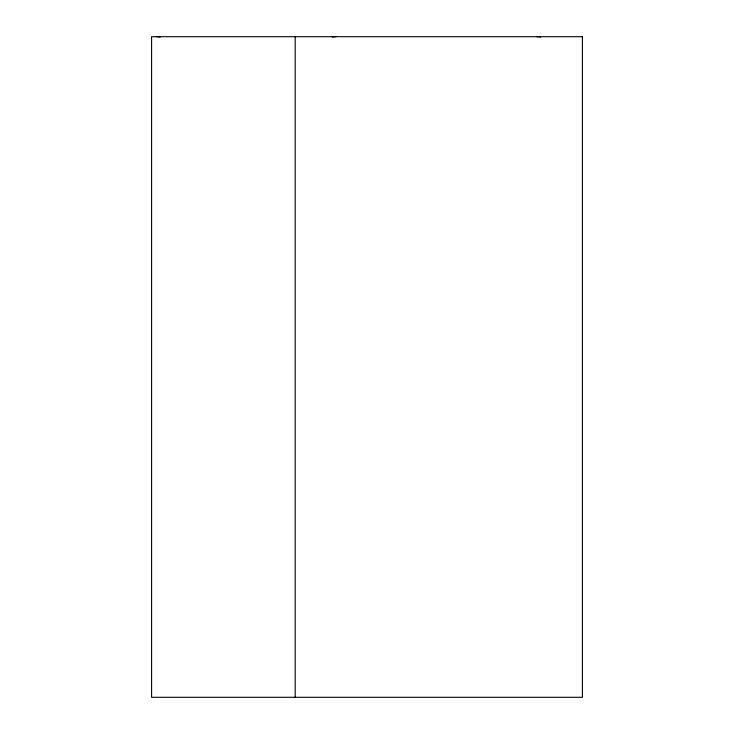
<?xml version="1.0" encoding="UTF-8"?>
<svg xmlns="http://www.w3.org/2000/svg" width="734" height="734" viewBox="0 0 734 734"><rect width="100%" height="100%" fill="white"/><g stroke="black" fill="none" stroke-linecap="round" stroke-linejoin="round"><path stroke-width="1.1" d="M295.196 36.7L295.196 697.3M156.37 36.7A37.709 26.663 -90 0 1 160.186 37.085M332.218 37.067A35.929 25.406 -90 0 1 335.888 36.746M536.939 36.746A35.929 25.406 -90 0 1 540.6 37.067M582.411 36.7L151.589 36.7L151.589 697.3L582.411 697.3L582.411 36.7"/></g></svg>
